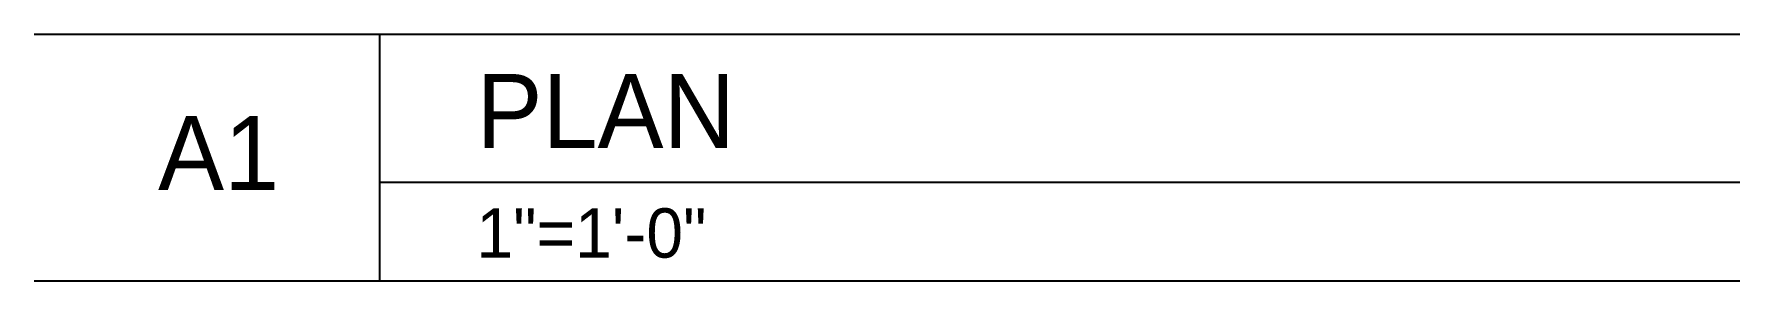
# Model space of a CAD drawing. Header units: inches. Extents: x 0 to 4.32, y 0 to 0.62.
import ezdxf

# ---------------------------------------------------------------- set-up
doc = ezdxf.new("R2010")
doc.units = ezdxf.units.IN
doc.header["$MEASUREMENT"] = 0

# ---------------------------------------------------------------- blocks, each defined once
blk = doc.blocks.new('Detail Title')
for p, q in [((0, 0.625), (4.3209, 0.625)), ((0.875, 0.625), (0.875, 0)), ((0.875, 0.25), (4.3209, 0.25)), ((0, 0), (4.3209, 0))]:
    blk.add_line(p, q)
for tag, p, height in [('DRAWING', (1.1205, 0.3363), 0.1875), ('A1', (0.314, 0.23), 0.1875), ('SCALE', (1.1205, 0.0588), 0.125)]:
    blk.add_attdef(tag, p, '', height=height)

msp = doc.modelspace()

# ---------------------------------------------------------------- block references
msp.add_blockref('Detail Title', (0, 0)).add_auto_attribs({'A1': 'A1', 'DRAWING': 'PLAN', 'SCALE': '1"=1\'-0"'})

doc.saveas('drawing.dxf')
